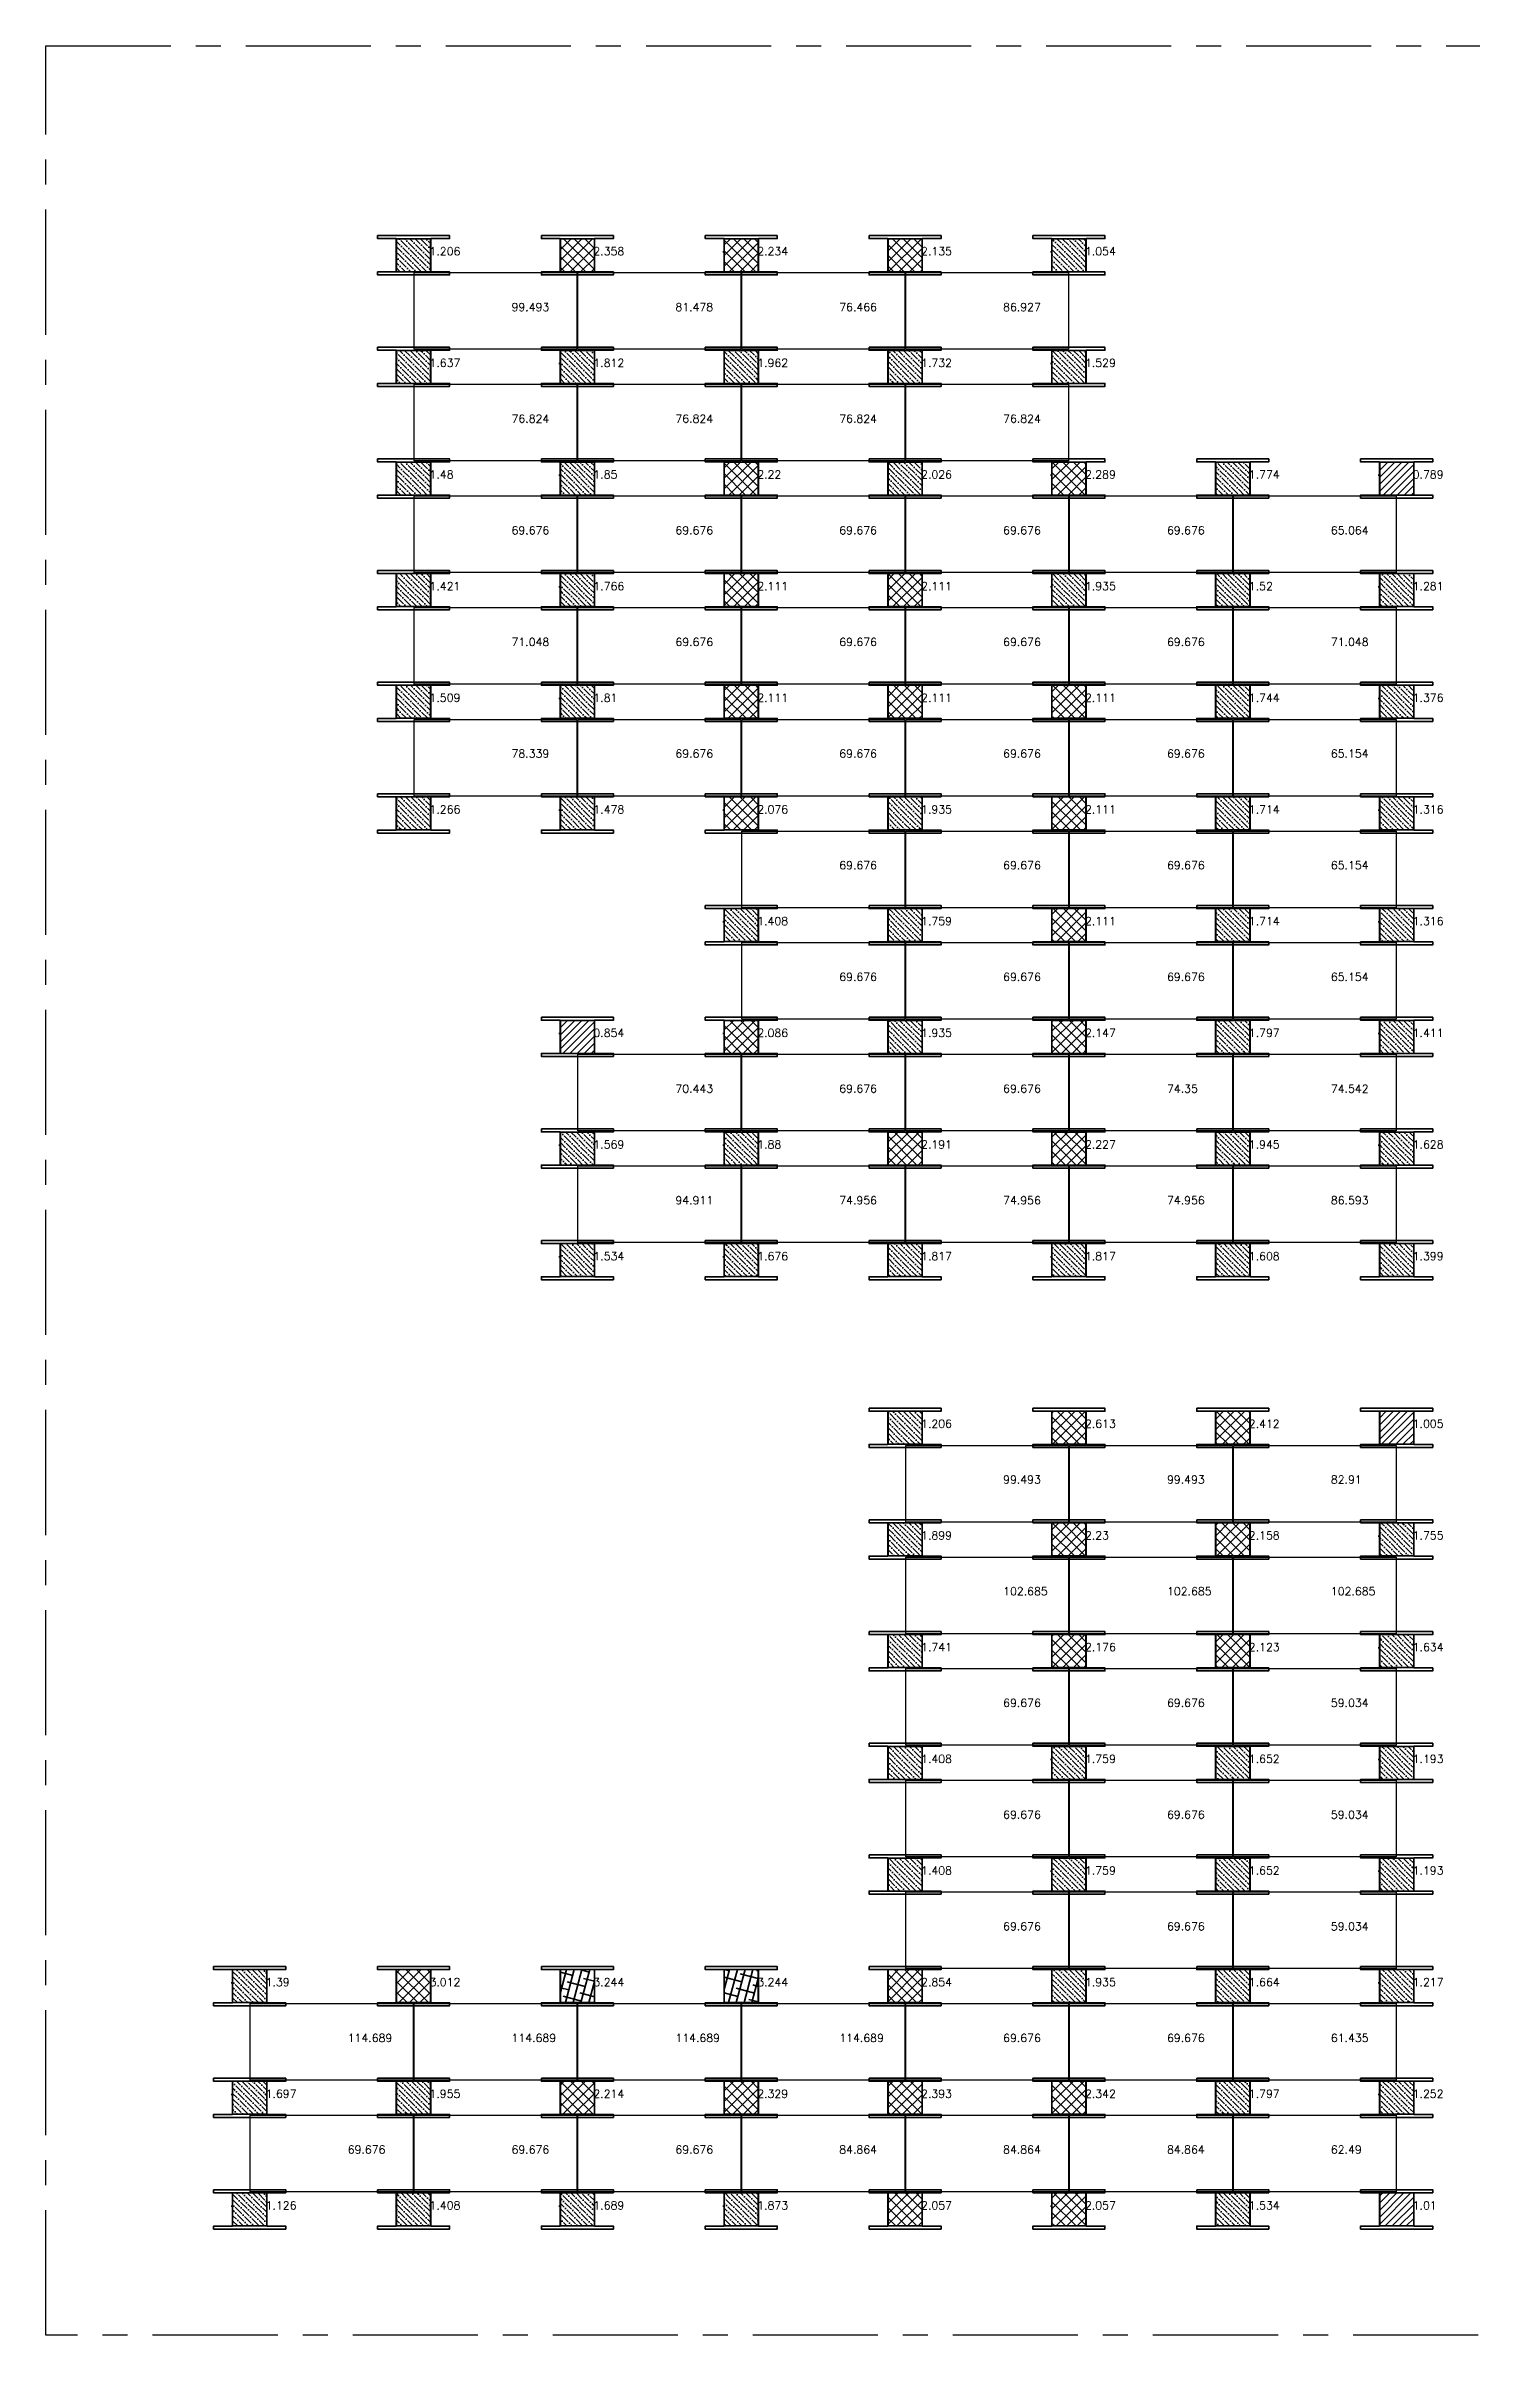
# Model space of a CAD drawing. Header units: inches. Extents: x 8013 to 9429, y -6208 to -3989.
# Drawn here: x 8013 to 8725, y -5133 to -3989 of the extents above; entities that cross this region are included whole.
import ezdxf

# ---------------------------------------------------------------- set-up
doc = ezdxf.new("R2010")
doc.units = ezdxf.units.IN
doc.header["$LTSCALE"] = 50
doc.header["$MEASUREMENT"] = 0
doc.linetypes.add('CENTER', pattern=[2, 1.25, -0.25, 0.25, -0.25])
for name, color, linetype, lineweight in [('E-PANELS', 140, 'Continuous', 30), ('E2-ECOFEET', 254, 'Continuous', 35), ('HATCH 1', 5, 'Continuous', 35), ('HATCH 2', 140, 'Continuous', 35), ('HATCH 3', 30, 'Continuous', 35), ('HATCH 4', 200, 'Continuous', 35)]:
    doc.layers.add(name, color=color, linetype=linetype, lineweight=lineweight)
doc.layers.add('EF3 TEXT', color=7, linetype='Continuous')
doc.layers.add('IFI PERIMETER', color=241, linetype='CENTER', plot=False)
doc.layers.get('0').off()
doc.styles.add('mytext', font='romans.shx')

# ---------------------------------------------------------------- blocks, each defined once
blk = doc.blocks.new('EF3_HATCH_3')
at = {"layer": 'HATCH 3'}
h = blk.add_hatch(dxfattribs=at)
h.set_pattern_fill('ANSI37', color=256, scale=30)
h.set_pattern_definition([(45, (-119.168, -90.9187), (-2.65165, 2.65165), []), (135, (-119.168, -90.9187), (-2.65165, -2.65165), [])])
h.paths.add_polyline_path([(-8.5, -8.25), (8.5, -8.25), (8.5, 8.25), (-8.5, 8.25)])
blk.add_lwpolyline([(-8.5, -8.25), (8.5, -8.25), (8.5, 8.25), (-8.5, 8.25)], close=True, dxfattribs=at)
blk = doc.blocks.new('EF3_HATCH_2')
at = {"layer": 'HATCH 2'}
h = blk.add_hatch(dxfattribs=at)
h.set_pattern_fill('ANSI36', color=256, scale=15, angle=90)
h.set_pattern_definition([(135, (-119.168, -90.9187), (-3.64602, 0.994369), [4.6875, -0.9375, 0, -0.9375])])
h.paths.add_polyline_path([(-8.5, -8.25), (8.5, -8.25), (8.5, 8.25), (-8.5, 8.25)])
blk.add_lwpolyline([(-8.5, -8.25), (8.5, -8.25), (8.5, 8.25), (-8.5, 8.25)], close=True, dxfattribs=at)
blk = doc.blocks.new('EF3_HATCH_4')
at = {"layer": 'HATCH 4'}
h = blk.add_hatch(dxfattribs=at)
h.set_pattern_fill('ANSI38', color=256, scale=30, angle=30)
h.set_pattern_definition([(75, (-119.168, -90.9187), (-3.62222, 0.97057), []), (165, (-119.168, -90.9187), (-8.215015, -1.68108), [9.375, -5.625])])
h.paths.add_polyline_path([(-8.5, -8.25), (8.5, -8.25), (8.5, 8.25), (-8.5, 8.25)])
blk.add_lwpolyline([(-8.5, -8.25), (8.5, -8.25), (8.5, 8.25), (-8.5, 8.25)], close=True, dxfattribs=at)
blk = doc.blocks.new('EF3_HATCH_1')
at = {"layer": 'HATCH 1'}
h = blk.add_hatch(dxfattribs=at)
h.set_pattern_fill('ANSI31', color=256, scale=20)
h.set_pattern_definition([(45, (-119.168, -90.9187), (-1.767767, 1.767767), [])])
h.paths.add_polyline_path([(-8.5, -8.25), (8.5, -8.25), (8.5, 8.25), (-8.5, 8.25)])
blk.add_lwpolyline([(-8.5, -8.25), (8.5, -8.25), (8.5, 8.25), (-8.5, 8.25)], close=True, dxfattribs=at)
blk = doc.blocks.new('SPR-P17 335W 10DEG')
at = {"layer": 'E-PANELS'}
blk.add_lwpolyline([(0, 0), (81.4, 0), (81.4, -38.32), (0, -38.32)], close=True, dxfattribs=at)
blk = doc.blocks.new('*U2')
for points in [[(17.2, -1), (17.7, -1), (17.7, -0.5)], [(18.2, -0.5), (18.2, -1), (18.7, -1)], [(17.2, -18.5), (17.7, -18.5), (17.7, -19)], [(18.2, -19), (18.2, -18.5), (18.7, -18.5)]]:
    blk.add_lwpolyline(points)
at = {"layer": 'E2-ECOFEET', "color": 5}
for points in [[(0, 0), (0, -1.5), (9.4, -1.5), (9.4, -18.1), (0, -18.1), (0, -19.6), (36, -19.6), (36, -18.1), (26.6, -18.1), (26.6, -1.5), (36, -1.5), (36, 0), (0, 0)], [(8.8, -8.1), (8.9, -8.1)]]:
    blk.add_lwpolyline(points, dxfattribs=at)
blk = doc.blocks.new('*U4')
h = blk.add_hatch()
h.set_pattern_fill('ANGLE', color=200, scale=0.44, angle=45)
h.set_pattern_definition([(45, (0, 0), (-0.0855599, 0.0855599), [0.088, -0.033]), (135, (0, 0), (-0.0855599, -0.0855599), [0.088, -0.033])])
h.paths.add_polyline_path([(9.4, -1.5), (9.4, -18.1), (26.6, -18.1), (26.6, -1.5)])
blk.add_lwpolyline([(9.4, -1.5), (26.6, -1.5), (26.6, -18.1), (9.4, -18.1)], close=True)
for points in [[(17.2, -1), (17.7, -1), (17.7, -0.5)], [(18.2, -0.5), (18.2, -1), (18.7, -1)], [(17.2, -18.5), (17.7, -18.5), (17.7, -19)], [(18.2, -19), (18.2, -18.5), (18.7, -18.5)]]:
    blk.add_lwpolyline(points)
at = {"layer": 'E2-ECOFEET', "color": 5}
blk.add_lwpolyline([(0, 0), (0, -1.5), (9.4, -1.5), (9.4, -18.1), (0, -18.1), (0, -19.6), (36, -19.6), (36, -18.1), (26.6, -18.1), (26.6, -1.5), (36, -1.5), (36, 0), (0, 0)], dxfattribs=at)
blk = doc.blocks.new('*U3')
h = blk.add_hatch()
h.set_pattern_fill('ANSI37', color=140, scale=29)
h.paths.add_polyline_path([(9.4, -1.5), (9.4, -18.1), (26.6, -18.1), (26.6, -1.5)])
blk.add_lwpolyline([(9.4, -1.5), (26.6, -1.5), (26.6, -18.1), (9.4, -18.1)], close=True)
for points in [[(17.2, -1), (17.7, -1), (17.7, -0.5)], [(18.2, -0.5), (18.2, -1), (18.7, -1)], [(17.2, -18.5), (17.7, -18.5), (17.7, -19)], [(18.2, -19), (18.2, -18.5), (18.7, -18.5)]]:
    blk.add_lwpolyline(points)
at = {"layer": 'E2-ECOFEET', "color": 5}
blk.add_lwpolyline([(0, 0), (0, -1.5), (9.4, -1.5), (9.4, -18.1), (0, -18.1), (0, -19.6), (36, -19.6), (36, -18.1), (26.6, -18.1), (26.6, -1.5), (36, -1.5), (36, 0), (0, 0)], dxfattribs=at)
blk = doc.blocks.new('*U5')
h = blk.add_hatch()
h.set_pattern_fill('AR-B816', color=30, scale=0.38, angle=45)
h.paths.add_polyline_path([(9.4, -1.5), (9.4, -18.1), (26.6, -18.1), (26.6, -1.5)])
blk.add_lwpolyline([(9.4, -1.5), (26.6, -1.5), (26.6, -18.1), (9.4, -18.1)], close=True)
for points in [[(17.2, -1), (17.7, -1), (17.7, -0.5)], [(18.2, -0.5), (18.2, -1), (18.7, -1)], [(17.2, -18.5), (17.7, -18.5), (17.7, -19)], [(18.2, -19), (18.2, -18.5), (18.7, -18.5)]]:
    blk.add_lwpolyline(points)
at = {"layer": 'E2-ECOFEET', "color": 5}
blk.add_lwpolyline([(0, 0), (0, -1.5), (9.4, -1.5), (9.4, -18.1), (0, -18.1), (0, -19.6), (36, -19.6), (36, -18.1), (26.6, -18.1), (26.6, -1.5), (36, -1.5), (36, 0), (0, 0)], dxfattribs=at)

msp = doc.modelspace()

# ---------------------------------------------------------------- linework, layer by layer
at = {"layer": 'IFI PERIMETER'}
msp.add_lwpolyline([(9428.5, -5133), (8012.6, -5133), (8012.6, -3988.6), (9428.5, -3988.6)], close=True, dxfattribs=at)

# ---------------------------------------------------------------- block references
for name, p in [('*U2', (8178.4, -4083.5)), ('*U4', (8260.3, -4083.5)), ('*U2', (8342.2, -4083.5)), ('*U4', (8424.1, -4083.5)), ('*U2', (8506, -4083.5)), ('*U2', (8178.4, -4139.3)), ('*U2', (8260.3, -4139.3)), ('*U4', (8342.2, -4139.3)), ('*U2', (8424.1, -4139.3)), ('*U2', (8506, -4139.3)), ('*U2', (8178.4, -4195.1)), ('*U2', (8260.3, -4195.1)), ('*U4', (8342.2, -4195.1)), ('*U4', (8424.1, -4195.1)), ('*U2', (8506, -4195.1)), ('*U4', (8587.9, -4195.1)), ('*U2', (8669.8, -4195.1)), ('*U2', (8178.4, -4250.9)), ('*U2', (8260.3, -4250.9)), ('*U4', (8342.2, -4250.9)), ('*U4', (8424.1, -4250.9)), ('*U2', (8506, -4250.9)), ('*U2', (8587.9, -4250.9)), ('*U2', (8669.8, -4250.9)), ('*U2', (8178.4, -4306.7)), ('*U2', (8260.3, -4306.7)), ('*U4', (8342.2, -4306.7)), ('*U4', (8424.1, -4306.7)), ('*U4', (8506, -4306.7)), ('*U2', (8587.9, -4306.7)), ('*U2', (8669.8, -4306.7)), ('*U2', (8178.4, -4362.5)), ('*U2', (8260.3, -4362.5)), ('*U2', (8342.2, -4362.5)), ('*U4', (8424.1, -4362.5)), ('*U4', (8506, -4362.5)), ('*U2', (8587.9, -4362.5)), ('*U2', (8669.8, -4362.5)), ('*U2', (8342.2, -4418.4)), ('*U2', (8424.1, -4418.4)), ('*U4', (8506, -4418.4)), ('*U2', (8587.9, -4418.4)), ('*U2', (8669.8, -4418.4)), ('*U2', (8260.3, -4474.2)), ('*U2', (8342.2, -4474.2)), ('*U4', (8424.1, -4474.2)), ('*U4', (8506, -4474.2)), ('*U2', (8587.9, -4474.2)), ('*U2', (8669.8, -4474.2)), ('*U2', (8260.3, -4530)), ('*U2', (8342.2, -4530)), ('*U4', (8424.1, -4530)), ('*U4', (8506, -4530)), ('*U2', (8587.9, -4530)), ('*U2', (8669.8, -4530)), ('*U2', (8260.3, -4585.8)), ('*U2', (8342.2, -4585.8)), ('*U2', (8424.1, -4585.8)), ('*U2', (8506, -4585.8)), ('*U2', (8587.9, -4585.8)), ('*U5', (8669.8, -4585.8)), ('*U4', (8424.1, -4669.6)), ('*U4', (8506, -4669.6)), ('*U4', (8587.9, -4669.6)), ('*U5', (8669.8, -4669.6)), ('*U2', (8424.1, -4725.4)), ('*U4', (8506, -4725.4)), ('*U2', (8587.9, -4725.4)), ('*U2', (8669.8, -4725.4)), ('*U2', (8424.1, -4781.3)), ('*U4', (8506, -4781.3)), ('*U4', (8587.9, -4781.3)), ('*U2', (8669.8, -4781.3)), ('*U2', (8424.1, -4837.1)), ('*U2', (8506, -4837.1)), ('*U2', (8587.9, -4837.1)), ('*U2', (8669.8, -4837.1)), ('*U2', (8424.1, -4892.9)), ('*U2', (8506, -4892.9)), ('*U2', (8587.9, -4892.9)), ('*U2', (8669.8, -4892.9)), ('*U2', (8096.5, -4948.7)), ('*U4', (8178.4, -4948.7)), ('*U3', (8260.3, -4948.7)), ('*U3', (8342.2, -4948.7)), ('*U2', (8424.1, -4948.7)), ('*U4', (8506, -4948.7)), ('*U2', (8587.9, -4948.7)), ('*U2', (8669.8, -4948.7)), ('*U2', (8096.5, -5004.5)), ('*U2', (8178.4, -5004.5)), ('*U4', (8260.3, -5004.5)), ('*U4', (8342.2, -5004.5)), ('*U4', (8424.1, -5004.5)), ('*U4', (8506, -5004.5)), ('*U2', (8587.9, -5004.5)), ('*U2', (8669.8, -5004.5)), ('*U2', (8096.5, -5060.3)), ('*U2', (8178.4, -5060.3)), ('*U2', (8260.3, -5060.3)), ('*U2', (8342.2, -5060.3)), ('*U2', (8424.1, -5060.3)), ('*U2', (8506, -5060.3)), ('*U2', (8587.9, -5060.3)), ('*U5', (8669.8, -5060.3))]:
    msp.add_blockref(name, p)
at = {"layer": 'E-PANELS'}
for p in [(8196.7, -4102), (8278.6, -4102), (8360.5, -4102), (8442.4, -4102), (8196.7, -4157.8), (8278.6, -4157.8), (8360.5, -4157.8), (8442.4, -4157.8), (8196.7, -4213.6), (8278.6, -4213.6), (8360.5, -4213.6), (8442.4, -4213.6), (8524.3, -4213.6), (8606.2, -4213.6), (8196.7, -4269.4), (8278.6, -4269.4), (8360.5, -4269.4), (8442.4, -4269.4), (8524.3, -4269.4), (8606.2, -4269.4), (8196.7, -4325.3), (8278.6, -4325.3), (8360.5, -4325.3), (8442.4, -4325.3), (8524.3, -4325.3), (8606.2, -4325.3), (8360.5, -4381.1), (8442.4, -4381.1), (8524.3, -4381.1), (8606.2, -4381.1), (8360.5, -4436.9), (8442.4, -4436.9), (8524.3, -4436.9), (8606.2, -4436.9), (8278.6, -4492.7), (8360.5, -4492.7), (8442.4, -4492.7), (8524.3, -4492.7), (8606.2, -4492.7), (8278.6, -4548.5), (8360.5, -4548.5), (8442.4, -4548.5), (8524.3, -4548.5), (8606.2, -4548.5), (8442.4, -4688.2), (8524.3, -4688.2), (8606.2, -4688.2), (8442.4, -4744), (8524.3, -4744), (8606.2, -4744), (8442.4, -4799.8), (8524.3, -4799.8), (8606.2, -4799.8), (8442.4, -4855.6), (8524.3, -4855.6), (8606.2, -4855.6), (8442.4, -4911.4), (8524.3, -4911.4), (8606.2, -4911.4), (8114.8, -4967.2), (8196.7, -4967.2), (8278.6, -4967.2), (8360.5, -4967.2), (8442.4, -4967.2), (8524.3, -4967.2), (8606.2, -4967.2), (8114.8, -5023), (8196.7, -5023), (8278.6, -5023), (8360.5, -5023), (8442.4, -5023), (8524.3, -5023), (8606.2, -5023)]:
    msp.add_blockref('SPR-P17 335W 10DEG', p, dxfattribs=at)
at = {"layer": 'HATCH 1'}
for p in [(8687.8, -4204.9), (8278.3, -4484), (8687.8, -4679.4), (8687.8, -5070.1)]:
    msp.add_blockref('EF3_HATCH_1', p, dxfattribs=at)
at = {"layer": 'HATCH 2'}
for p in [(8196.4, -4093.3), (8524, -4093.3), (8196.4, -4149.1), (8278.3, -4149.1), (8360.2, -4149.1), (8442.1, -4149.1), (8524, -4149.1), (8196.4, -4204.9), (8278.3, -4204.9), (8442.1, -4204.9), (8605.9, -4204.9), (8196.4, -4260.7), (8278.3, -4260.7), (8524, -4260.7), (8605.9, -4260.7), (8687.8, -4260.7), (8196.4, -4316.5), (8278.3, -4316.5), (8605.9, -4316.5), (8687.8, -4316.5), (8196.4, -4372.3), (8278.3, -4372.3), (8442.1, -4372.3), (8605.9, -4372.3), (8687.8, -4372.3), (8360.2, -4428.1), (8442.1, -4428.1), (8605.9, -4428.1), (8687.8, -4428.1), (8442.1, -4484), (8605.9, -4484), (8687.8, -4484), (8278.3, -4539.8), (8360.2, -4539.8), (8605.9, -4539.8), (8687.8, -4539.8), (8278.3, -4595.6), (8360.2, -4595.6), (8442.1, -4595.6), (8524, -4595.6), (8605.9, -4595.6), (8687.8, -4595.6), (8442.1, -4679.4), (8442.1, -4735.2), (8687.8, -4735.2), (8442.1, -4791), (8687.8, -4791), (8442.1, -4846.9), (8524, -4846.9), (8605.9, -4846.9), (8687.8, -4846.9), (8442.1, -4902.7), (8524, -4902.7), (8605.9, -4902.7), (8687.8, -4902.7), (8114.5, -4958.5), (8524, -4958.5), (8605.9, -4958.5), (8687.8, -4958.5), (8114.5, -5014.3), (8196.4, -5014.3), (8605.9, -5014.3), (8687.8, -5014.3), (8114.5, -5070.1), (8196.4, -5070.1), (8278.3, -5070.1), (8360.2, -5070.1), (8605.9, -5070.1)]:
    msp.add_blockref('EF3_HATCH_2', p, dxfattribs=at)
at = {"layer": 'HATCH 3'}
for p in [(8278.3, -4093.3), (8360.2, -4093.3), (8442.1, -4093.3), (8360.2, -4204.9), (8524, -4204.9), (8360.2, -4260.7), (8442.1, -4260.7), (8360.2, -4316.5), (8442.1, -4316.5), (8524, -4316.5), (8360.2, -4372.3), (8524, -4372.3), (8524, -4428.1), (8360.2, -4484), (8524, -4484), (8442.1, -4539.8), (8524, -4539.8), (8524, -4679.4), (8605.9, -4679.4), (8524, -4735.2), (8605.9, -4735.2), (8524, -4791), (8605.9, -4791), (8196.4, -4958.5), (8442.1, -4958.5), (8278.3, -5014.3), (8360.2, -5014.3), (8442.1, -5014.3), (8524, -5014.3), (8442.1, -5070.1), (8524, -5070.1)]:
    msp.add_blockref('EF3_HATCH_3', p, dxfattribs=at)
at = {"layer": 'HATCH 4'}
for p in [(8278.3, -4958.5), (8360.2, -4958.5)]:
    msp.add_blockref('EF3_HATCH_4', p, dxfattribs=at)

# ---------------------------------------------------------------- texts
at = {"layer": 'EF3 TEXT', "style": 'mytext'}
for s, p in [('1.206', (8204.4, -4093.3)), ('2.358', (8286.3, -4093.3)), ('2.234', (8368.2, -4093.3)), ('2.135', (8450.1, -4093.3)), ('1.054', (8532, -4093.3)), ('99.493', (8245.4, -4121.2)), ('81.478', (8327.3, -4121.2)), ('76.466', (8409.2, -4121.2)), ('86.927', (8491.1, -4121.2)), ('1.637', (8204.4, -4149.1)), ('1.812', (8286.3, -4149.1)), ('1.962', (8368.2, -4149.1)), ('1.732', (8450.1, -4149.1)), ('1.529', (8532, -4149.1)), ('76.824', (8245.4, -4177)), ('76.824', (8327.3, -4177)), ('76.824', (8409.2, -4177)), ('76.824', (8491.1, -4177)), ('1.48', (8204.4, -4204.9)), ('1.85', (8286.3, -4204.9)), ('2.22', (8368.2, -4204.9)), ('2.026', (8450.1, -4204.9)), ('2.289', (8532, -4204.9)), ('1.774', (8613.9, -4204.9)), ('0.789', (8695.8, -4204.9)), ('69.676', (8245.4, -4232.8)), ('69.676', (8327.3, -4232.8)), ('69.676', (8409.2, -4232.8)), ('69.676', (8491.1, -4232.8)), ('69.676', (8573, -4232.8)), ('65.064', (8654.9, -4232.8)), ('1.421', (8204.4, -4260.7)), ('1.766', (8286.3, -4260.7)), ('2.111', (8368.2, -4260.7)), ('2.111', (8450.1, -4260.7)), ('1.935', (8532, -4260.7)), ('1.52', (8613.9, -4260.7)), ('1.281', (8695.8, -4260.7)), ('71.048', (8245.4, -4288.6)), ('69.676', (8327.3, -4288.6)), ('69.676', (8409.2, -4288.6)), ('69.676', (8491.1, -4288.6)), ('69.676', (8573, -4288.6)), ('71.048', (8654.9, -4288.6)), ('1.509', (8204.4, -4316.5)), ('1.81', (8286.3, -4316.5)), ('2.111', (8368.2, -4316.5)), ('2.111', (8450.1, -4316.5)), ('2.111', (8532, -4316.5)), ('1.744', (8613.9, -4316.5)), ('1.376', (8695.8, -4316.5)), ('78.339', (8245.4, -4344.4)), ('69.676', (8327.3, -4344.4)), ('69.676', (8409.2, -4344.4)), ('69.676', (8491.1, -4344.4)), ('69.676', (8573, -4344.4)), ('65.154', (8654.9, -4344.4)), ('1.266', (8204.4, -4372.3)), ('1.478', (8286.3, -4372.3)), ('2.076', (8368.2, -4372.3)), ('1.935', (8450.1, -4372.3)), ('2.111', (8532, -4372.3)), ('1.714', (8613.9, -4372.3)), ('1.316', (8695.8, -4372.3)), ('69.676', (8409.2, -4400.2)), ('69.676', (8491.1, -4400.2)), ('69.676', (8573, -4400.2)), ('65.154', (8654.9, -4400.2)), ('1.408', (8368.2, -4428.1)), ('1.759', (8450.1, -4428.1)), ('2.111', (8532, -4428.1)), ('1.714', (8613.9, -4428.1)), ('1.316', (8695.8, -4428.1)), ('69.676', (8409.2, -4456)), ('69.676', (8491.1, -4456)), ('69.676', (8573, -4456)), ('65.154', (8654.9, -4456)), ('0.854', (8286.3, -4484)), ('2.086', (8368.2, -4484)), ('1.935', (8450.1, -4484)), ('2.147', (8532, -4484)), ('1.797', (8613.9, -4484)), ('1.411', (8695.8, -4484)), ('70.443', (8327.3, -4511.9)), ('69.676', (8409.2, -4511.9)), ('69.676', (8491.1, -4511.9)), ('74.35', (8573, -4511.9)), ('74.542', (8654.9, -4511.9)), ('1.569', (8286.3, -4539.8)), ('1.88', (8368.2, -4539.8)), ('2.191', (8450.1, -4539.8)), ('2.227', (8532, -4539.8)), ('1.945', (8613.9, -4539.8)), ('1.628', (8695.8, -4539.8)), ('94.911', (8327.3, -4567.7)), ('74.956', (8409.2, -4567.7)), ('74.956', (8491.1, -4567.7)), ('74.956', (8573, -4567.7)), ('86.593', (8654.9, -4567.7)), ('1.534', (8286.3, -4595.6)), ('1.676', (8368.2, -4595.6)), ('1.817', (8450.1, -4595.6)), ('1.817', (8532, -4595.6)), ('1.608', (8613.9, -4595.6)), ('1.399', (8695.8, -4595.6)), ('1.206', (8450.1, -4679.4)), ('2.613', (8532, -4679.4)), ('2.412', (8613.9, -4679.4)), ('1.005', (8695.8, -4679.4)), ('99.493', (8491.1, -4707.3)), ('99.493', (8573, -4707.3)), ('82.91', (8654.9, -4707.3)), ('1.899', (8450.1, -4735.2)), ('2.23', (8532, -4735.2)), ('2.158', (8613.9, -4735.2)), ('1.755', (8695.8, -4735.2)), ('102.685', (8491.1, -4763.1)), ('102.685', (8573, -4763.1)), ('102.685', (8654.9, -4763.1)), ('1.741', (8450.1, -4791)), ('2.176', (8532, -4791)), ('2.123', (8613.9, -4791)), ('1.634', (8695.8, -4791)), ('69.676', (8491.1, -4818.9)), ('69.676', (8573, -4818.9)), ('59.034', (8654.9, -4818.9)), ('1.408', (8450.1, -4846.9)), ('1.759', (8532, -4846.9)), ('1.652', (8613.9, -4846.9)), ('1.193', (8695.8, -4846.9)), ('69.676', (8491.1, -4874.8)), ('69.676', (8573, -4874.8)), ('59.034', (8654.9, -4874.8)), ('1.408', (8450.1, -4902.7)), ('1.759', (8532, -4902.7)), ('1.652', (8613.9, -4902.7)), ('1.193', (8695.8, -4902.7)), ('69.676', (8491.1, -4930.6)), ('69.676', (8573, -4930.6)), ('59.034', (8654.9, -4930.6)), ('1.39', (8122.5, -4958.5)), ('3.012', (8204.4, -4958.5)), ('3.244', (8286.3, -4958.5)), ('3.244', (8368.2, -4958.5)), ('2.854', (8450.1, -4958.5)), ('1.935', (8532, -4958.5)), ('1.664', (8613.9, -4958.5)), ('1.217', (8695.8, -4958.5)), ('114.689', (8163.5, -4986.4)), ('114.689', (8245.4, -4986.4)), ('114.689', (8327.3, -4986.4)), ('114.689', (8409.2, -4986.4)), ('69.676', (8491.1, -4986.4)), ('69.676', (8573, -4986.4)), ('61.435', (8654.9, -4986.4)), ('1.697', (8122.5, -5014.3)), ('1.955', (8204.4, -5014.3)), ('2.214', (8286.3, -5014.3)), ('2.329', (8368.2, -5014.3)), ('2.393', (8450.1, -5014.3)), ('2.342', (8532, -5014.3)), ('1.797', (8613.9, -5014.3)), ('1.252', (8695.8, -5014.3)), ('69.676', (8163.5, -5042.2)), ('69.676', (8245.4, -5042.2)), ('69.676', (8327.3, -5042.2)), ('84.864', (8409.2, -5042.2)), ('84.864', (8491.1, -5042.2)), ('84.864', (8573, -5042.2)), ('62.49', (8654.9, -5042.2)), ('1.126', (8122.5, -5070.1)), ('1.408', (8204.4, -5070.1)), ('1.689', (8286.3, -5070.1)), ('1.873', (8368.2, -5070.1)), ('2.057', (8450.1, -5070.1)), ('2.057', (8532, -5070.1)), ('1.534', (8613.9, -5070.1)), ('1.01', (8695.8, -5070.1))]:
    msp.add_text(s, height=4, dxfattribs=at).set_placement(p)

doc.saveas('drawing.dxf')
